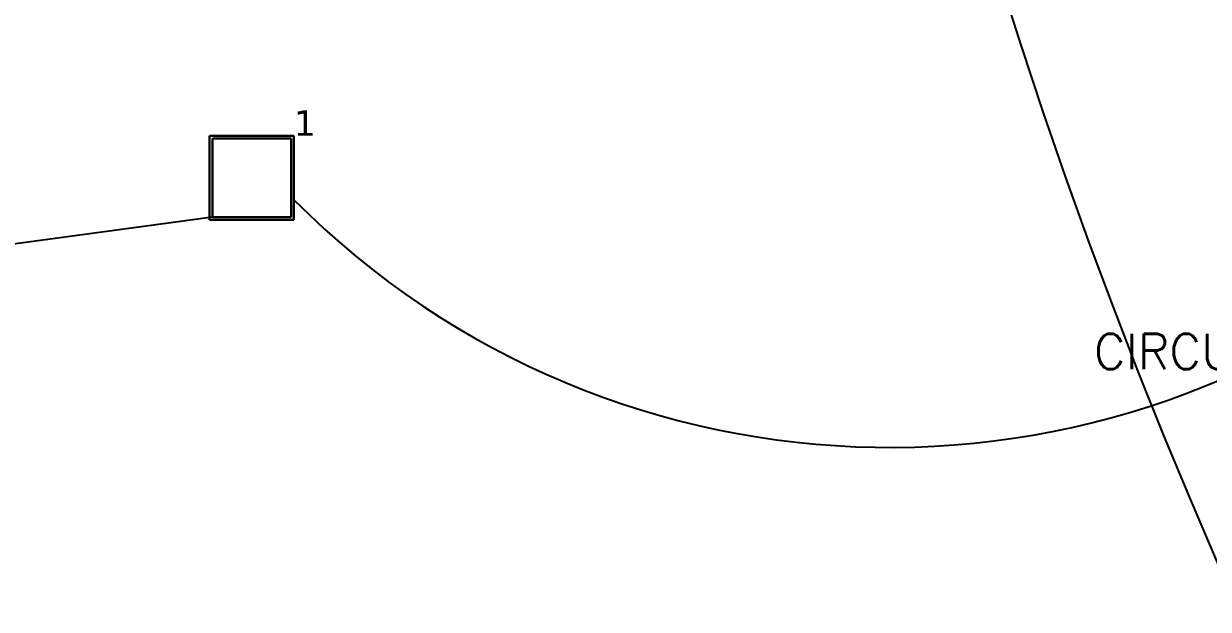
# Model space of a CAD drawing. Header units: metres. Extents: x -39 to 21688, y -24 to 9022.
# Drawn here: x 29.68 to 38.09, y 12.01 to 16.16 of the extents above; entities that cross this region are included whole.
import ezdxf

# ---------------------------------------------------------------- set-up
doc = ezdxf.new("R2010")
doc.units = ezdxf.units.M
doc.header["$MEASUREMENT"] = 0
for name, color, linetype in [('AN-TEXTO', 3, 'Continuous'), ('AR-PUERTAS', 2, 'Continuous'), ('AR-VENTANAS', 2, 'Continuous')]:
    doc.layers.add(name, color=color, linetype=linetype)
doc.layers.add('DLX_TERR_LUM', color=7, linetype='Continuous', true_color=0xffd400)
doc.layers.add('DLX_TERR_LUMKEY_IDX', color=7, linetype='Continuous', true_color=0x969696)
doc.styles.add('REGULAR-2.5', font='romans.shx', dxfattribs={"height": 2.5})
doc.styles.add('TableTextStyle', font='')
doc.styles.get('TableTextStyle').set_extended_font_data('VERDANA.TTF')

msp = doc.modelspace()

# ---------------------------------------------------------------- linework, layer by layer
at = {"layer": 'AR-PUERTAS'}
for centre in [(74.88973, 28.38769), (22.62406, 27.62249)]:
    msp.add_circle(centre, 40.08066, dxfattribs=at)
at = {"layer": 'AR-VENTANAS'}
msp.add_line((31.02265, 14.78654), (26.67148, 14.19843), dxfattribs=at)
msp.add_arc((35.82568, 19.11646), 5.96268, 224.866975, 313.153495, dxfattribs=at)
at = {"layer": 'DLX_TERR_LUM'}
for points in [[(31.59965, 15.36354, 0), (31.00265, 15.36354, 0)], [(31.00265, 15.36354, 0), (31.00265, 15.36354, 0)], [(31.00265, 15.36354, 0), (31.59965, 15.36354, 0)], [(31.00265, 15.36354, 0), (31.00265, 14.76654, 0)], [(31.00265, 14.76654, 0), (31.00265, 15.36354, 0)], [(31.00265, 15.36354, 0), (31.00265, 15.36354, 0)], [(31.00265, 14.76654, 0), (31.00265, 15.36354, 0)], [(31.00265, 15.36354, 0), (31.59965, 15.36354, 0)], [(31.59965, 15.36354, 0), (31.00265, 15.36354, 0)], [(31.00265, 15.36354, 0), (31.00265, 14.76654, 0)], [(31.57965, 15.34354, 0), (31.02265, 15.34354, 0)], [(31.02265, 15.34354, 0), (31.02265, 14.78654, 0)], [(31.02265, 14.78654, 0), (31.02265, 15.34354, 0)], [(31.02265, 15.34354, 0), (31.57965, 15.34354, 0)], [(31.57965, 14.78654, 0), (31.57965, 15.34354, 0)], [(31.57965, 15.34354, 0), (31.57965, 14.78654, 0)], [(31.59965, 14.76654, 0), (31.59965, 15.36354, 0)], [(31.59965, 15.36354, 0), (31.59965, 15.36354, 0)], [(31.59965, 15.36354, 0), (31.59965, 14.76654, 0)], [(31.59965, 15.36354, 0), (31.59965, 15.36354, 0)], [(31.59965, 15.36354, 0), (31.59965, 14.76654, 0)], [(31.59965, 14.76654, 0), (31.59965, 15.36354, 0)], [(31.00265, 14.76654, 0), (31.00265, 14.76654, 0)], [(31.00265, 14.76654, 0), (31.59965, 14.76654, 0)], [(31.59965, 14.76654, 0), (31.00265, 14.76654, 0)], [(31.00265, 14.76654, 0), (31.00265, 14.76654, 0)], [(31.59965, 14.76654, 0), (31.00265, 14.76654, 0)], [(31.00265, 14.76654, 0), (31.59965, 14.76654, 0)], [(31.02265, 14.78654, 0), (31.57965, 14.78654, 0)], [(31.57965, 14.78654, 0), (31.02265, 14.78654, 0)], [(31.59965, 14.76654, 0), (31.59965, 14.76654, 0)], [(31.59965, 14.76654, 0), (31.59965, 14.76654, 0)]]:
    msp.add_polyline3d(points, dxfattribs=at)

# ---------------------------------------------------------------- texts
at = {"layer": 'AN-TEXTO', "insert": (37.05394, 13.95893), "char_height": 0.25, "attachment_point": 1, "style": 'REGULAR-2.5'}
msp.add_mtext_dynamic_manual_height_columns('\\pi0.22058;CIRCULACIÓN PARA MÉDICOS ', width=5.7863988, gutter_width=1.25, heights=[0.30966], dxfattribs=at)
at = {"layer": 'DLX_TERR_LUMKEY_IDX', "style": 'TableTextStyle'}
msp.add_text('1', height=0.18, dxfattribs=at).set_placement((31.59965, 15.36354))

doc.saveas('drawing.dxf')
